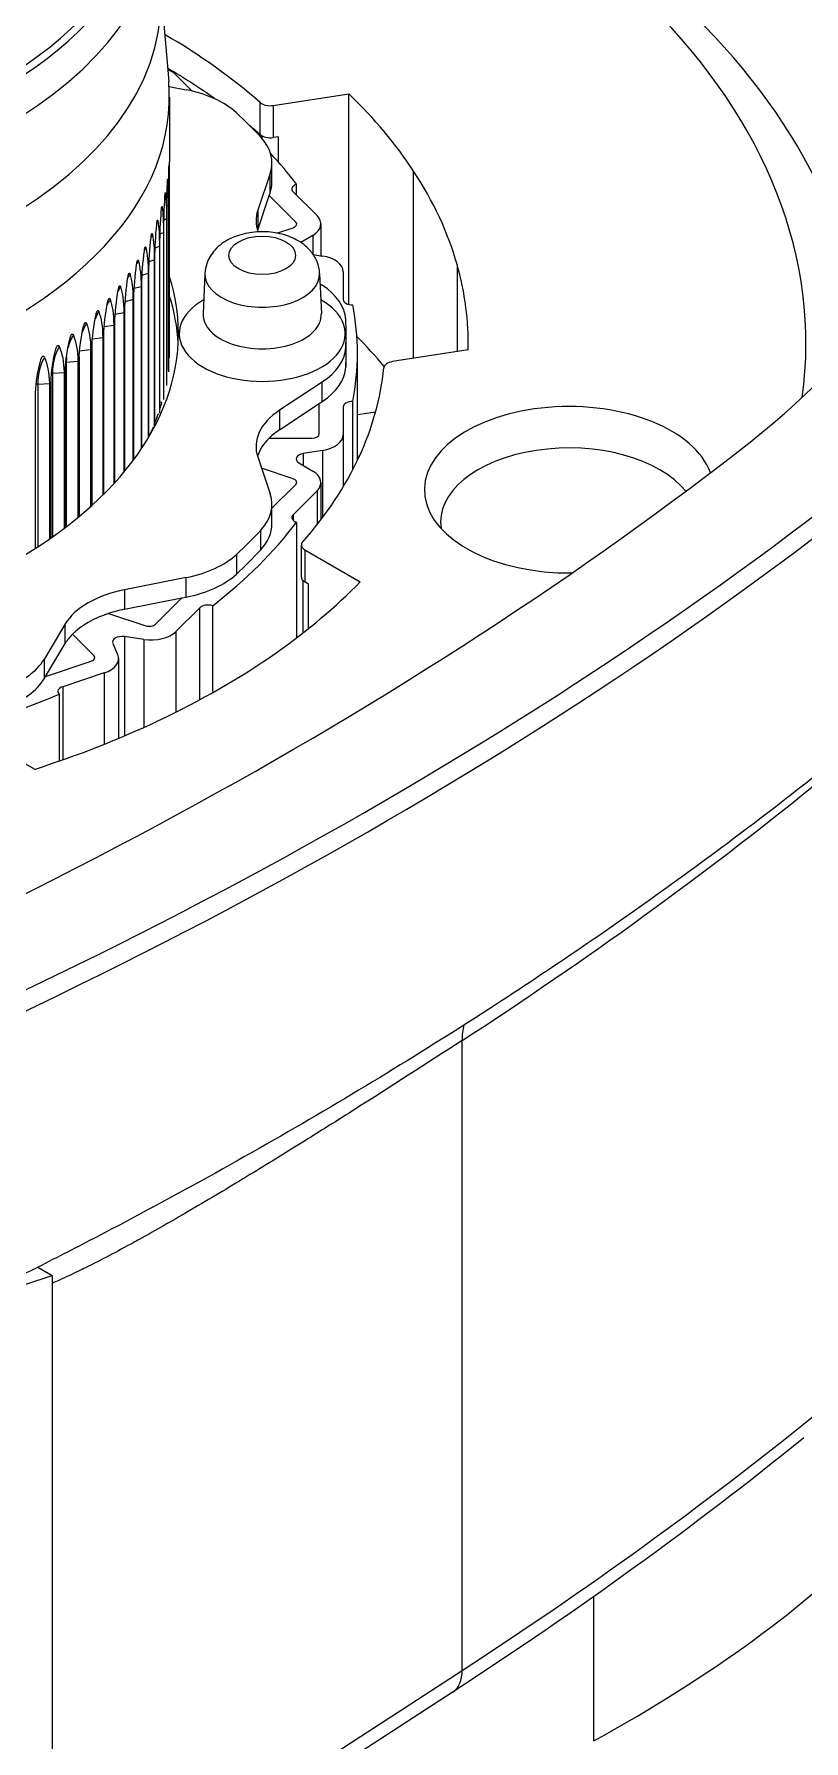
# Model space of a CAD drawing. Header units: millimetres. Extents: x 0 to 7722, y 0 to 5460.
# Drawn here: x 4800.92 to 4816.99, y 3623.41 to 3659.05 of the extents above; entities that cross this region are included whole.
import ezdxf

# ---------------------------------------------------------------- set-up
doc = ezdxf.new("R2010")
doc.units = ezdxf.units.MM
doc.header["$LTSCALE"] = 5
doc.layers.get('0').update_dxf_attribs({"linetype": 'CONTINUOUS'})

# ---------------------------------------------------------------- blocks, each defined once
blk = doc.blocks.new('RWFWFWEWEFWEFWEF')
for p, q in [((293.07, 25.654), (293.228, 23.802)), ((293.376, 23.943), (293.718, 23.603)), ((293.235, 23.701), (293.595, 23.63)), ((295.412, 23.303), (296.991, 23.547)), ((296.991, 19.146), (296.991, 23.547)), ((293.242, 23.477), (293.242, 22.123)), ((295.139, 22.693), (295.139, 23.363)), ((295.412, 23.303), (295.412, 22.633)), ((295.179, 22.609), (295.179, 22.666)), ((295.518, 22.649), (295.412, 22.633)), ((295.518, 22.122), (295.518, 22.649)), ((295.384, 21.692), (295.384, 22.101)), ((295.348, 21.881), (295.088, 21.113)), ((295.348, 21.473), (295.348, 21.881)), ((298.342, 18.02), (298.342, 21.931)), ((293.227, 21.506), (293.241, 21.513)), ((293.241, 18.062), (293.241, 21.545)), ((293.241, 21.513), (293.241, 18.03)), ((295.088, 20.704), (295.329, 21.419)), ((295.329, 21.419), (295.348, 21.473)), ((295.882, 20.868), (295.329, 21.419)), ((295.882, 20.868), (295.329, 21.419)), ((295.825, 21.5), (296.325, 21.002)), ((295.897, 21.429), (295.897, 21.657)), ((293.19, 21.208), (293.222, 21.223)), ((293.222, 21.223), (293.222, 17.741)), ((293.225, 17.773), (293.225, 21.255)), ((295.088, 21.113), (295.088, 20.704)), ((293.127, 17.196), (293.127, 20.678)), ((293.13, 20.913), (293.182, 20.934)), ((293.182, 20.934), (293.182, 17.452)), ((293.187, 17.484), (293.187, 20.966)), ((295.486, 20.637), (295.827, 20.75)), ((295.486, 20.637), (295.827, 20.75)), ((296.405, 20.83), (296.405, 20.163)), ((292.946, 20.33), (293.035, 20.361)), ((293.035, 20.361), (293.035, 16.878)), ((293.045, 16.91), (293.045, 20.392)), ((293.049, 20.62), (293.119, 20.647)), ((293.119, 20.647), (293.119, 17.164)), ((296.237, 20.59), (295.988, 20.441)), ((296.237, 20.59), (296.237, 20.203)), ((292.821, 20.044), (292.928, 20.078)), ((292.928, 20.078), (292.928, 16.595)), ((292.941, 16.626), (292.941, 20.109)), ((296.245, 20.19), (296.437, 20.158)), ((299.248, 19.984), (299.248, 18.16)), ((292.675, 19.761), (292.801, 19.797)), ((292.801, 19.797), (292.801, 16.358)), ((292.816, 16.384), (292.816, 19.828)), ((293.985, 19.794), (293.949, 18.949)), ((296.379, 19.794), (296.415, 18.949)), ((296.872, 19.826), (296.872, 19.251)), ((292.502, 15.91), (292.502, 19.277)), ((292.508, 19.484), (292.652, 19.52)), ((292.652, 19.52), (292.652, 16.123)), ((292.669, 16.149), (292.669, 19.55)), ((296.388, 19.577), (296.434, 19.546)), ((292.112, 18.944), (292.291, 18.979)), ((292.291, 18.979), (292.291, 15.641)), ((292.313, 15.668), (292.313, 19.008)), ((292.32, 19.211), (292.482, 19.247)), ((292.482, 19.247), (292.482, 15.883)), ((291.884, 18.683), (292.08, 18.716)), ((292.08, 18.716), (292.08, 15.4)), ((292.105, 15.427), (292.105, 18.744)), ((296.932, 18.128), (296.932, 18.537)), ((291.369, 18.18), (291.599, 18.206)), ((291.599, 18.206), (291.599, 14.925)), ((291.628, 14.951), (291.628, 18.234)), ((291.636, 18.428), (291.85, 18.458)), ((291.85, 18.458), (291.85, 15.161)), ((291.876, 15.187), (291.876, 18.486)), ((296.924, 18.244), (296.924, 17.836)), ((299.48, 18.196), (297.902, 17.952)), ((291.091, 17.94), (291.33, 17.961)), ((291.091, 17.94), (291.091, 14.503)), ((291.33, 17.961), (291.33, 14.693)), ((291.361, 14.718), (291.361, 17.988)), ((291.362, 18.059), (291.362, 14.719)), ((297.17, 15.893), (297.17, 18.128)), ((290.496, 17.484), (290.737, 17.493)), ((290.496, 17.484), (290.496, 14.084)), ((290.737, 17.493), (290.737, 14.246)), ((290.772, 14.27), (290.772, 17.518)), ((290.802, 17.709), (291.043, 17.723)), ((290.802, 17.709), (290.802, 14.291)), ((291.043, 17.723), (291.043, 14.466)), ((291.075, 14.491), (291.075, 17.749)), ((296.434, 17.527), (295.542, 16.936)), ((296.434, 17.119), (296.434, 17.527)), ((290.451, 14.055), (290.451, 17.294)), ((296.372, 17.077), (296.434, 17.119)), ((297.07, 15.693), (297.07, 17.12)), ((293.084, 17.099), (293.045, 17.105)), ((295.542, 16.528), (296.372, 17.077)), ((295.542, 16.936), (295.542, 16.528)), ((296.372, 16.441), (296.372, 17.077)), ((296.372, 16.441), (296.372, 17.077)), ((296.872, 17.005), (296.872, 16.43)), ((297.17, 16.845), (297.548, 16.903)), ((296.872, 16.43), (296.872, 15.339)), ((295.327, 16.355), (296.222, 16.355)), ((295.327, 16.355), (296.222, 16.355)), ((296.437, 16.098), (296.033, 16.031)), ((296.437, 16.098), (296.437, 14.693)), ((295.088, 15.961), (295.348, 15.192)), ((295.827, 15.506), (295.168, 15.725)), ((295.827, 15.506), (295.168, 15.725)), ((295.945, 15.84), (296.237, 15.666)), ((296.033, 16.031), (296.033, 15.788)), ((297.209, 15.976), (297.17, 15.97)), ((295.384, 14.891), (295.882, 15.388)), ((295.384, 14.891), (295.882, 15.388)), ((296.405, 15.426), (296.405, 14.65)), ((295.384, 14.564), (295.384, 14.972)), ((296.325, 15.254), (295.825, 14.756)), ((296.325, 15.254), (296.325, 14.546)), ((295.825, 14.756), (295.825, 14.64)), ((295.149, 14.021), (295.149, 14.43)), ((295.897, 14.599), (295.897, 12.182)), ((294.641, 13.924), (294.641, 13.515)), ((295.999, 13.452), (295.999, 14.122)), ((296.073, 14.02), (297.228, 13.355)), ((296.073, 14.02), (296.073, 13.35)), ((293.595, 13.444), (292.309, 13.189)), ((292.309, 13.189), (292.309, 12.78)), ((293.595, 13.035), (293.595, 13.444)), ((296.029, 13.383), (296.029, 12.284)), ((296.15, 13.305), (296.073, 13.35)), ((296.15, 12.38), (296.15, 13.305)), ((292.309, 12.78), (293.505, 13.017)), ((292.953, 12.466), (293.505, 13.017)), ((292.953, 12.466), (293.505, 13.017)), ((293.505, 13.017), (293.595, 13.035)), ((294.147, 11.039), (294.147, 12.853)), ((291.973, 12.693), (292.748, 12.435)), ((291.973, 12.693), (292.748, 12.435)), ((293.875, 12.811), (293.376, 12.313)), ((293.875, 10.89), (293.875, 12.811)), ((291.069, 12.475), (290.626, 11.734)), ((291.069, 12.066), (291.069, 12.475)), ((291.668, 11.813), (291.221, 12.26)), ((291.668, 11.813), (291.221, 12.26)), ((292.711, 12.15), (292.303, 12.209)), ((292.303, 12.209), (292.303, 10.136)), ((292.711, 12.15), (292.711, 10.315)), ((293.376, 12.313), (293.376, 10.631)), ((290.657, 11.377), (291.069, 12.066)), ((292.061, 12.069), (292.163, 11.834)), ((290.626, 11.734), (290.626, 11.326)), ((290.657, 11.377), (291.613, 11.695)), ((290.657, 11.377), (291.613, 11.695)), ((291.881, 11.451), (291.016, 11.164)), ((291.881, 11.451), (291.881, 9.961)), ((292.181, 11.751), (292.181, 10.084)), ((290.626, 11.326), (290.657, 11.377)), ((291.016, 11.164), (291.016, 9.637)), ((290.941, 11.008), (290.941, 9.61)), ((290.426, 9.438), (289.27, 10.103)), ((299.354, -9.381), (299.354, 3.773)), ((290.495, -0.961), (290.793, -1.133)), ((288.466, -1.907), (290.793, -1.133)), ((290.793, -1.133), (290.793, -15.039)), ((302.103, -10.853), (302.103, -7.839)), ((290.793, -14.936), (299.354, -9.381)), ((299.167, -9.827), (290.77, -15.276))]:
    blk.add_line(p, q)
for centre, major_axis, ratio, start_param, end_param in [((281.782, 26.066), (29.077, 0), 0.575862, 5.643961, 7.468806), ((281.782, 25.533), (28.701, 0), 0.575862, 5.879065, 7.463481), ((281.782, 19.117), (28.5, 0), 0.575862, 0.182666, 1.177394), ((281.782, 18.708), (28, 0), 0.575862, 0.154431, 1.169971), ((281.782, 18.708), (27.811, 0), 0.575862, 0.138894, 1.167096), ((281.782, 17.662), (25.94, 0), 0.575862, 0.053368, 1.136068), ((281.782, 18.332), (24.75, 0), 0.575862, 6.204046, 7.396808), ((281.782, 28.133), (11.137, 0), 0.575862, 2.946285, 6.478493), ((281.782, 28.27), (11.076, 0), 0.575862, 2.976405, 6.448373), ((281.782, 28.969), (10.925, 0), 0.575862, 3.141593, 6.283185), ((281.782, 27.434), (11.287, 0), 0.575862, 3.141593, 6.283185), ((281.782, 25.494), (11.287, 0), 0.575862, 3.141593, 6.283185), ((281.782, 18.332), (-15.96, 0), 0.575862, 3.720848, 3.920202), ((281.782, 17.662), (-15.96, 0), 0.575862, 3.821341, 3.914795), ((292.857, 23.771), (-0.6, 0), 0.575862, 3.665191, 4.088901), ((281.782, 23.477), (11.46, 0), 0.575862, 3.092318, 6.33246), ((292.944, 22.541), (-2, 0), 0.575862, 3.698713, 4.380776), ((281.782, 18.332), (17.7, 0), 0.575862, 0.360831, 0.53701), ((295.348, 23.442), (0.25, 0), 0.575862, 3.720848, 4.974188), ((281.782, 18.537), (-15.15, 0), 0.575862, 3.63167, 3.698713), ((281.782, 17.662), (-15.96, 0), 0.575862, 3.720848, 3.744791), ((295.348, 22.772), (-0.25, 0), 0.575862, 0.579256, 1.832596), ((293.384, 22.101), (2, 0), 0.575862, 6.091199, 6.773263), ((281.782, 18.128), (15.388, 0), 0.575862, 0.409623, 0.490868), ((294.747, 21.059), (-1.703, 0.232), 0.815045, 5.934311, 5.942891), ((294.776, 21.387), (-1.715, 0.102), 0.817066, 5.87245, 5.875819), ((281.782, 18.332), (17.7, 0), 0.575862, 0.162768, 0.360831), ((294.692, 20.732), (-1.681, 0.358), 0.811451, 5.995127, 6.009711), ((293.384, 21.692), (2, 0), 0.575862, 6.091199, 6.283185), ((295.999, 21.558), (-0.2, 0), 0.575862, 5.24767, 6.806784), ((294.613, 20.406), (-1.65, 0.48), 0.80629, 6.054375, 6.07581), ((297.051, 20.893), (-2, 0), 0.575862, 6.091199, 6.484746), ((294.508, 20.082), (-1.611, 0.597), 0.799574, 6.111604, 6.140798), ((297.051, 20.484), (-2, 0), 0.575862, 6.091199, 6.104779), ((295.752, 20.825), (0.15, 0), 0.575862, 5.235988, 6.806784), ((295.752, 20.825), (0.15, 0), 0.575862, 5.235988, 6.806784), ((295.805, 20.83), (0.6, 0), 0.575862, 5.51524, 6.806784), ((294.226, 19.445), (-1.516, 0.809), 0.781526, 6.21865, 6.266343), ((294.38, 19.762), (-1.566, 0.706), 0.791314, 6.166452, 6.204377), ((294.049, 19.132), (-1.462, 0.903), 0.77023, 6.268018, 6.326602), ((296.272, 19.826), (0.6, 0), 0.575862, 0, 1.291544), ((281.782, 18.332), (17.7, 0), 0.575862, 6.269774, 6.445953), ((281.782, 18.537), (11.65, 0), 0.575862, 4.816075, 6.464305), ((293.848, 18.825), (-1.404, 0.99), 0.757447, 0.031272, 0.102445), ((295.182, 19.777), (1.197, 0), 0.575862, 3.116993, 6.307785), ((293.377, 18.225), (-1.283, 1.143), 0.727523, 0.115305, 0.220269), ((293.624, 18.522), (-1.344, 1.07), 0.743202, 0.074754, 0.161006), ((281.782, 18.128), (11.65, 0), 0.575862, 0.03047, 0.18112), ((294.925, 18.791), (2, 0), 0.575862, 0.033521, 0.715585), ((297.072, 19.251), (-0.2, 0), 0.575862, 0, 1.559114), ((293.108, 17.935), (-1.222, 1.208), 0.710439, 0.152997, 0.282487), ((295.182, 18.537), (1.733, 0), 0.575862, 2.351957, 7.072821), ((295.182, 18.931), (-1.233, 0), 0.575862, 6.258585, 9.449378), ((281.782, 18.128), (15.387, 0), 0.575862, 6.16921, 6.397161), ((292.816, 17.653), (-1.16, 1.268), 0.691984, 0.187932, 0.353034), ((281.782, 18.537), (15.15, 0), 0.575862, 6.249664, 6.316706), ((292.171, 17.11), (-1.038, 1.369), 0.651104, 0.250034, 0.709446), ((292.504, 17.377), (-1.099, 1.321), 0.672193, 0.220233, 0.45628), ((294.925, 18.283), (2, 0), 0.575862, 5.5676, 6.249664), ((281.782, 13.427), (-17.7, 0), 0.575862, 3.590732, 3.659861), ((291.817, 16.852), (-0.979, 1.412), 0.628759, 0.277477, 0.736889), ((291.103, 17.895), (0.08, 0), 0.575862, 1.720132, 1.809842), ((292.504, 17.377), (1.099, -1.321), 0.672193, 3.751236, 3.821238), ((294.925, 17.874), (2, 0), 0.575862, 5.5676, 6.249664), ((281.782, 18.128), (15.15, 0), 0.575862, 6.249664, 6.283185), ((297.967, 17.813), (-0.25, 0), 0.575862, 4.974188, 6.227528), ((290.501, 17.438), (0.08, 0), 0.575862, 1.632255, 2.103993), ((290.811, 17.663), (0.08, 0), 0.575862, 1.676193, 1.951863), ((281.782, 18.332), (15.96, 0), 0.575862, 5.815244, 6.227528), ((297.072, 17.005), (-0.2, 0), 0.575862, 4.724072, 6.283185), ((301.584, 15.277), (3.018, 0), 0.575862, 0.20554, 4.733894), ((281.782, 18.128), (11.442, 0), 0.575862, 6.060205, 6.09127), ((281.782, 18.128), (11.443, 0), 0.575862, 6.105833, 6.126451), ((297.051, 16.181), (-2, 0), 0.575862, 5.5676, 6.475172), ((281.782, 18.128), (11.443, 0), 0.575862, 6.016071, 6.047332), ((297.051, 15.772), (2, 0), 0.575862, 2.426008, 2.610692), ((296.222, 16.441), (0.15, 0), 0.575862, 4.712389, 6.283185), ((296.222, 16.441), (0.15, 0), 0.575862, 4.712389, 6.283185), ((296.272, 16.43), (0.6, 0), 0.575862, 4.991642, 6.283185), ((224.295, 50.674), (100.707, 0), 0.575862, 5.2818, 5.643961), ((297.051, 15.772), (-2, 0), 0.575862, 5.752285, 6.104779), ((301.584, 14.607), (-2.678, 0), 0.575862, 3.56749, 6.376226), ((296.088, 15.92), (-0.2, 0), 0.575862, 4.991642, 7.05113), ((295.752, 15.431), (0.15, 0), 0.575862, 5.759587, 7.330383), ((295.752, 15.431), (0.15, 0), 0.575862, 5.759587, 7.330383), ((295.805, 15.426), (0.6, 0), 0.575862, 5.759587, 7.05113), ((224.295, 50.674), (103.373, 0), 0.575862, 5.2818, 5.643961), ((293.384, 14.972), (2, 0), 0.575862, 5.793108, 6.475172), ((224.295, 50.298), (-103.459, 0), 0.575862, 2.140208, 2.502368), ((295.999, 14.698), (-0.2, 0), 0.575862, 5.759587, 7.3187), ((281.782, 18.128), (-15.388, 0), 0.575862, 2.504019, 2.731969), ((281.782, 18.537), (15.15, 0), 0.575862, 5.726065, 5.793108), ((293.384, 14.564), (2, 0), 0.575862, 5.793108, 6.283185), ((292.944, 14.533), (2, 0), 0.575862, 5.044002, 5.726065), ((281.782, 18.128), (15.15, 0), 0.575862, 5.726065, 5.793108), ((296.249, 14.122), (-0.25, 0), 0.575862, 5.815244, 7.068583), ((292.96, 12.1), (-2, 0), 0.575862, 5.044002, 5.951573), ((292.944, 14.124), (-2, 0), 0.575862, 1.902409, 2.584473), ((281.782, 18.332), (-17.7, 0), 0.575862, 2.455226, 2.631405), ((296.249, 13.452), (-0.25, 0), 0.575862, 0, 0.785398), ((294.049, 12.753), (-0.2, 0), 0.575862, 4.200473, 5.759587), ((292.96, 11.691), (2, 0), 0.575862, 2.087093, 2.625296), ((292.96, 11.691), (2, 0), 0.575862, 1.902409, 2.087093), ((292.96, 11.691), (-2, 0), 0.575862, 5.766888, 5.951573), ((292.255, 12.097), (-0.2, 0), 0.575862, 4.468043, 6.527531), ((292.857, 12.485), (0.6, 0), 0.575862, 4.468043, 5.759587), ((292.823, 12.51), (-0.15, 0), 0.575862, 1.047198, 2.617994), ((292.823, 12.51), (0.15, 0), 0.575862, 4.18879, 5.759587), ((291.538, 11.77), (0.15, 0), 0.575862, 5.235988, 6.806784), ((291.538, 11.77), (0.15, 0), 0.575862, 5.235988, 6.806784), ((291.581, 11.751), (0.6, 0), 0.575862, 5.235988, 6.527531), ((281.782, 18.332), (-17.7, 0), 0.575862, 2.257163, 2.455226), ((288.735, 12.109), (2, 0), 0.575862, 5.269509, 5.951573), ((288.735, 11.701), (2, 0), 0.575862, 5.269509, 5.951573), ((291.116, 11.064), (-0.2, 0), 0.575862, 5.235988, 6.795101), ((281.782, 18.128), (-15.387, 0), 0.575862, 1.98042, 2.20837), ((281.782, 18.332), (17.7, 0), 0.575862, 5.222576, 5.398755), ((224.244, 44.032), (-102.674, -2.401), 0.591086, 2.377446, 2.488674), ((300.451, 3.184), (-0.817, 1.258), 0.582577, 0.463979, 0.75598), ((224.295, 44.952), (103.63, 0), 0.575862, 5.380161, 5.405338), ((224.295, 30.85), (-102.621, -2.363), 0.590648, 2.377502, 2.488768), ((281.782, -7.595), (28.177, 5.911), 0.343415, 5.443329, 5.822768), ((298.622, -8.988), (0.544, -0.839), 0.582646, 0, 0.756038)]:
    blk.add_ellipse(centre, major_axis=major_axis, ratio=ratio, start_param=start_param, end_param=end_param)
blk.add_ellipse((295.182, 20.172), major_axis=(0.697, 0), ratio=0.575862)
for points in [[(293.241, 21.545), (293.241, 21.733), (293.242, 21.926), (293.242, 22.123)], [(293.211, 21.751), (293.218, 21.618), (293.222, 21.456), (293.222, 21.223)], [(293.225, 21.255), (293.225, 21.488), (293.229, 21.728), (293.233, 21.974)], [(293.237, 22.041), (293.24, 21.907), (293.241, 21.746), (293.241, 21.513)], [(293.127, 20.678), (293.127, 20.911), (293.137, 21.151), (293.149, 21.396)], [(293.164, 21.463), (293.175, 21.329), (293.182, 21.167), (293.182, 20.934)], [(293.187, 20.966), (293.187, 21.199), (293.194, 21.439), (293.202, 21.684)], [(293.045, 20.392), (293.045, 20.625), (293.058, 20.865), (293.074, 21.109)], [(293.094, 21.175), (293.109, 21.041), (293.119, 20.879), (293.119, 20.647)], [(292.941, 20.109), (292.941, 20.341), (292.957, 20.581), (292.978, 20.825)], [(293.002, 20.89), (293.022, 20.756), (293.035, 20.593), (293.035, 20.361)], [(292.754, 20.328), (292.782, 20.193), (292.801, 20.029), (292.801, 19.797)], [(292.816, 19.828), (292.816, 20.06), (292.835, 20.299), (292.86, 20.543)], [(292.889, 20.608), (292.913, 20.473), (292.928, 20.31), (292.928, 20.078)], [(292.502, 19.277), (292.502, 19.509), (292.526, 19.748), (292.559, 19.99)], [(292.598, 20.053), (292.63, 19.916), (292.652, 19.752), (292.652, 19.52)], [(292.669, 19.55), (292.669, 19.783), (292.691, 20.022), (292.72, 20.264)], [(292.313, 19.008), (292.313, 19.241), (292.34, 19.478), (292.378, 19.719)], [(292.421, 19.781), (292.458, 19.644), (292.482, 19.48), (292.482, 19.247)], [(292.007, 19.253), (292.05, 19.114), (292.08, 18.948), (292.08, 18.716)], [(292.105, 18.744), (292.105, 18.977), (292.135, 19.213), (292.176, 19.454)], [(292.224, 19.515), (292.264, 19.376), (292.291, 19.211), (292.291, 18.979)], [(291.628, 18.234), (291.628, 18.466), (291.663, 18.701), (291.712, 18.939)], [(291.769, 18.997), (291.817, 18.857), (291.85, 18.69), (291.85, 18.458)], [(291.876, 18.486), (291.876, 18.718), (291.909, 18.954), (291.953, 19.193)], [(291.361, 17.988), (291.361, 18.22), (291.399, 18.454), (291.451, 18.691)], [(291.513, 18.748), (291.564, 18.606), (291.599, 18.439), (291.599, 18.206)], [(290.772, 17.518), (290.772, 17.75), (290.814, 17.982), (290.874, 18.216)], [(290.944, 18.269), (291.002, 18.125), (291.043, 17.956), (291.043, 17.723)], [(291.075, 17.749), (291.075, 17.982), (291.116, 18.215), (291.171, 18.45)], [(291.238, 18.505), (291.292, 18.362), (291.33, 18.194), (291.33, 17.961)], [(290.451, 17.294), (290.451, 17.527), (290.496, 17.758), (290.558, 17.99)], [(290.633, 18.042), (290.695, 17.895), (290.737, 17.725), (290.737, 17.493)], [(306.488, -4.525), (304.212, -6.369), (301.764, -8.141), (299.167, -9.827)]]:
    blk.add_open_spline(points, degree=3)
for points, knots in [([(293.202, 21.684), (293.203, 21.693), (293.203, 21.701), (293.204, 21.721), (293.204, 21.732), (293.205, 21.746), (293.206, 21.75), (293.206, 21.758), (293.207, 21.761), (293.207, 21.763), (293.207, 21.766), (293.208, 21.768), (293.209, 21.77), (293.209, 21.771), (293.21, 21.769), (293.21, 21.766), (293.211, 21.759), (293.211, 21.755), (293.211, 21.751)], [0.05751369, 0.05751369, 0.05751369, 0.05751369, 0.05920225, 0.05920225, 0.0620522, 0.0620522, 0.06345724, 0.06345724, 0.0647649, 0.0647649, 0.0647649, 0.06626207, 0.06626207, 0.06811058, 0.06811058, 0.07108386, 0.07108386, 0.07319434, 0.07319434, 0.07319434, 0.07319434]), ([(293.233, 21.974), (293.233, 21.982), (293.233, 21.991), (293.234, 22.011), (293.234, 22.022), (293.235, 22.035), (293.235, 22.04), (293.235, 22.047), (293.235, 22.05), (293.235, 22.053), (293.235, 22.055), (293.236, 22.057), (293.236, 22.06), (293.236, 22.06), (293.237, 22.059), (293.237, 22.055), (293.237, 22.049), (293.237, 22.045), (293.237, 22.041)], [0.05751369, 0.05751369, 0.05751369, 0.05751369, 0.05920225, 0.05920225, 0.0620522, 0.0620522, 0.06345724, 0.06345724, 0.0647649, 0.0647649, 0.0647649, 0.06626207, 0.06626207, 0.06811058, 0.06811058, 0.07108386, 0.07108386, 0.07319434, 0.07319434, 0.07319434, 0.07319434]), ([(293.149, 21.396), (293.15, 21.405), (293.15, 21.413), (293.152, 21.433), (293.153, 21.444), (293.154, 21.458), (293.154, 21.462), (293.156, 21.469), (293.156, 21.472), (293.157, 21.475), (293.157, 21.477), (293.158, 21.479), (293.159, 21.482), (293.16, 21.482), (293.161, 21.48), (293.162, 21.477), (293.163, 21.47), (293.163, 21.467), (293.164, 21.463)], [0.05751369, 0.05751369, 0.05751369, 0.05751369, 0.05920225, 0.05920225, 0.0620522, 0.0620522, 0.06345724, 0.06345724, 0.0647649, 0.0647649, 0.0647649, 0.06626207, 0.06626207, 0.06811058, 0.06811058, 0.07108386, 0.07108386, 0.07319434, 0.07319434, 0.07319434, 0.07319434]), ([(293.074, 21.109), (293.075, 21.118), (293.076, 21.126), (293.078, 21.146), (293.079, 21.157), (293.081, 21.171), (293.081, 21.175), (293.083, 21.182), (293.084, 21.185), (293.084, 21.188), (293.085, 21.19), (293.086, 21.192), (293.088, 21.195), (293.088, 21.195), (293.09, 21.193), (293.091, 21.19), (293.093, 21.183), (293.093, 21.18), (293.094, 21.175)], [0.05751369, 0.05751369, 0.05751369, 0.05751369, 0.05920225, 0.05920225, 0.0620522, 0.0620522, 0.06345724, 0.06345724, 0.0647649, 0.0647649, 0.0647649, 0.06626207, 0.06626207, 0.06811058, 0.06811058, 0.07108386, 0.07108386, 0.07319434, 0.07319434, 0.07319434, 0.07319434]), ([(292.978, 20.825), (292.979, 20.833), (292.979, 20.841), (292.982, 20.862), (292.983, 20.873), (292.986, 20.886), (292.987, 20.89), (292.988, 20.897), (292.989, 20.9), (292.99, 20.903), (292.991, 20.906), (292.992, 20.908), (292.994, 20.91), (292.995, 20.91), (292.998, 20.908), (292.999, 20.905), (293.001, 20.898), (293.001, 20.895), (293.002, 20.89)], [0.05751369, 0.05751369, 0.05751369, 0.05751369, 0.05920225, 0.05920225, 0.0620522, 0.0620522, 0.06345724, 0.06345724, 0.0647649, 0.0647649, 0.0647649, 0.06626207, 0.06626207, 0.06811058, 0.06811058, 0.07108386, 0.07108386, 0.07319434, 0.07319434, 0.07319434, 0.07319434]), ([(292.72, 20.264), (292.721, 20.273), (292.722, 20.281), (292.725, 20.301), (292.727, 20.312), (292.731, 20.325), (292.732, 20.329), (292.735, 20.336), (292.736, 20.339), (292.737, 20.342), (292.739, 20.344), (292.74, 20.346), (292.743, 20.349), (292.745, 20.349), (292.748, 20.347), (292.75, 20.343), (292.752, 20.336), (292.753, 20.333), (292.754, 20.328)], [0.05751369, 0.05751369, 0.05751369, 0.05751369, 0.05920225, 0.05920225, 0.0620522, 0.0620522, 0.06345724, 0.06345724, 0.0647649, 0.0647649, 0.0647649, 0.06626207, 0.06626207, 0.06811058, 0.06811058, 0.07108386, 0.07108386, 0.07319434, 0.07319434, 0.07319434, 0.07319434]), ([(292.86, 20.543), (292.86, 20.551), (292.861, 20.56), (292.864, 20.58), (292.866, 20.591), (292.869, 20.604), (292.87, 20.608), (292.872, 20.615), (292.873, 20.618), (292.874, 20.621), (292.876, 20.623), (292.877, 20.625), (292.879, 20.628), (292.881, 20.628), (292.884, 20.626), (292.885, 20.623), (292.887, 20.616), (292.888, 20.612), (292.889, 20.608)], [0.05751369, 0.05751369, 0.05751369, 0.05751369, 0.05920225, 0.05920225, 0.0620522, 0.0620522, 0.06345724, 0.06345724, 0.0647649, 0.0647649, 0.0647649, 0.06626207, 0.06626207, 0.06811058, 0.06811058, 0.07108386, 0.07108386, 0.07319434, 0.07319434, 0.07319434, 0.07319434]), ([(296.379, 19.794), (296.375, 19.88), (296.356, 19.964), (296.292, 20.123), (296.246, 20.196), (296.127, 20.338), (296.051, 20.401), (295.868, 20.518), (295.758, 20.565), (295.52, 20.636), (295.39, 20.657), (295.132, 20.669), (295.002, 20.66), (294.749, 20.613), (294.625, 20.574), (294.393, 20.46), (294.284, 20.386), (294.12, 20.203), (294.059, 20.107), (294.001, 19.931), (293.988, 19.863), (293.985, 19.794)], [5.522387, 5.522387, 5.522387, 5.522387, 5.724635, 5.724635, 5.947911, 5.947911, 6.228734, 6.228734, 6.592169, 6.592169, 6.989175, 6.989175, 7.381429, 7.381429, 7.776819, 7.776819, 8.16244, 8.16244, 8.451735, 8.451735, 8.61478, 8.61478, 8.61478, 8.61478]), ([(292.559, 19.99), (292.56, 19.998), (292.562, 20.006), (292.565, 20.026), (292.568, 20.037), (292.572, 20.05), (292.573, 20.054), (292.576, 20.061), (292.577, 20.064), (292.579, 20.066), (292.58, 20.069), (292.582, 20.071), (292.586, 20.073), (292.587, 20.073), (292.591, 20.071), (292.593, 20.068), (292.596, 20.061), (292.597, 20.057), (292.598, 20.053)], [0.05751369, 0.05751369, 0.05751369, 0.05751369, 0.05920225, 0.05920225, 0.0620522, 0.0620522, 0.06345724, 0.06345724, 0.0647649, 0.0647649, 0.0647649, 0.06626207, 0.06626207, 0.06811058, 0.06811058, 0.07108386, 0.07108386, 0.07319434, 0.07319434, 0.07319434, 0.07319434]), ([(292.378, 19.719), (292.379, 19.728), (292.38, 19.736), (292.384, 19.756), (292.387, 19.766), (292.392, 19.779), (292.393, 19.783), (292.396, 19.79), (292.398, 19.793), (292.4, 19.796), (292.401, 19.798), (292.403, 19.8), (292.407, 19.802), (292.409, 19.802), (292.414, 19.8), (292.416, 19.796), (292.419, 19.789), (292.42, 19.786), (292.421, 19.781)], [0.05751369, 0.05751369, 0.05751369, 0.05751369, 0.05920225, 0.05920225, 0.0620522, 0.0620522, 0.06345724, 0.06345724, 0.0647649, 0.0647649, 0.0647649, 0.06626207, 0.06626207, 0.06811058, 0.06811058, 0.07108386, 0.07108386, 0.07319434, 0.07319434, 0.07319434, 0.07319434]), ([(291.953, 19.193), (291.955, 19.202), (291.957, 19.21), (291.962, 19.229), (291.965, 19.24), (291.97, 19.253), (291.972, 19.257), (291.976, 19.263), (291.978, 19.266), (291.98, 19.268), (291.982, 19.271), (291.985, 19.273), (291.989, 19.275), (291.992, 19.275), (291.997, 19.272), (292, 19.269), (292.004, 19.261), (292.005, 19.257), (292.007, 19.253)], [0.05751369, 0.05751369, 0.05751369, 0.05751369, 0.05920225, 0.05920225, 0.0620522, 0.0620522, 0.06345724, 0.06345724, 0.0647649, 0.0647649, 0.0647649, 0.06626207, 0.06626207, 0.06811058, 0.06811058, 0.07108386, 0.07108386, 0.07319434, 0.07319434, 0.07319434, 0.07319434]), ([(292.176, 19.454), (292.177, 19.462), (292.179, 19.47), (292.183, 19.49), (292.186, 19.5), (292.191, 19.513), (292.193, 19.517), (292.196, 19.524), (292.198, 19.527), (292.2, 19.529), (292.202, 19.532), (292.204, 19.534), (292.208, 19.536), (292.21, 19.536), (292.215, 19.533), (292.218, 19.53), (292.221, 19.523), (292.223, 19.519), (292.224, 19.515)], [0.05751369, 0.05751369, 0.05751369, 0.05751369, 0.05920225, 0.05920225, 0.0620522, 0.0620522, 0.06345724, 0.06345724, 0.0647649, 0.0647649, 0.0647649, 0.06626207, 0.06626207, 0.06811058, 0.06811058, 0.07108386, 0.07108386, 0.07319434, 0.07319434, 0.07319434, 0.07319434]), ([(291.712, 18.939), (291.713, 18.947), (291.715, 18.955), (291.721, 18.975), (291.724, 18.985), (291.73, 18.998), (291.732, 19.002), (291.736, 19.008), (291.738, 19.011), (291.741, 19.013), (291.743, 19.016), (291.746, 19.018), (291.751, 19.019), (291.753, 19.019), (291.759, 19.017), (291.762, 19.013), (291.766, 19.006), (291.768, 19.002), (291.769, 18.997)], [0.05751369, 0.05751369, 0.05751369, 0.05751369, 0.05920225, 0.05920225, 0.0620522, 0.0620522, 0.06345724, 0.06345724, 0.0647649, 0.0647649, 0.0647649, 0.06626207, 0.06626207, 0.06811058, 0.06811058, 0.07108386, 0.07108386, 0.07319434, 0.07319434, 0.07319434, 0.07319434]), ([(291.451, 18.691), (291.453, 18.699), (291.455, 18.707), (291.46, 18.727), (291.464, 18.737), (291.471, 18.749), (291.473, 18.753), (291.477, 18.76), (291.48, 18.763), (291.482, 18.765), (291.485, 18.767), (291.487, 18.769), (291.493, 18.77), (291.495, 18.77), (291.502, 18.767), (291.505, 18.764), (291.51, 18.756), (291.511, 18.752), (291.513, 18.748)], [0.05751369, 0.05751369, 0.05751369, 0.05751369, 0.05920225, 0.05920225, 0.0620522, 0.0620522, 0.06345724, 0.06345724, 0.0647649, 0.0647649, 0.0647649, 0.06626207, 0.06626207, 0.06811058, 0.06811058, 0.07108386, 0.07108386, 0.07319434, 0.07319434, 0.07319434, 0.07319434]), ([(290.874, 18.216), (290.876, 18.224), (290.878, 18.232), (290.884, 18.251), (290.889, 18.261), (290.896, 18.273), (290.899, 18.277), (290.904, 18.283), (290.906, 18.286), (290.909, 18.288), (290.912, 18.29), (290.915, 18.292), (290.921, 18.293), (290.924, 18.293), (290.931, 18.29), (290.935, 18.286), (290.94, 18.278), (290.942, 18.274), (290.944, 18.269)], [0.05751369, 0.05751369, 0.05751369, 0.05751369, 0.05920225, 0.05920225, 0.0620522, 0.0620522, 0.06345724, 0.06345724, 0.0647649, 0.0647649, 0.0647649, 0.06626207, 0.06626207, 0.06811058, 0.06811058, 0.07108386, 0.07108386, 0.07319434, 0.07319434, 0.07319434, 0.07319434]), ([(291.171, 18.45), (291.173, 18.458), (291.175, 18.466), (291.182, 18.485), (291.186, 18.495), (291.192, 18.508), (291.195, 18.512), (291.2, 18.518), (291.202, 18.521), (291.205, 18.523), (291.207, 18.525), (291.21, 18.527), (291.216, 18.528), (291.219, 18.528), (291.226, 18.525), (291.229, 18.521), (291.234, 18.513), (291.236, 18.51), (291.238, 18.505)], [0.05751369, 0.05751369, 0.05751369, 0.05751369, 0.05920225, 0.05920225, 0.0620522, 0.0620522, 0.06345724, 0.06345724, 0.0647649, 0.0647649, 0.0647649, 0.06626207, 0.06626207, 0.06811058, 0.06811058, 0.07108386, 0.07108386, 0.07319434, 0.07319434, 0.07319434, 0.07319434]), ([(290.558, 17.99), (290.561, 17.998), (290.563, 18.006), (290.57, 18.025), (290.575, 18.035), (290.582, 18.047), (290.585, 18.05), (290.59, 18.057), (290.593, 18.059), (290.596, 18.061), (290.599, 18.063), (290.602, 18.065), (290.609, 18.066), (290.612, 18.065), (290.619, 18.062), (290.623, 18.058), (290.629, 18.05), (290.631, 18.046), (290.633, 18.042)], [0.05751369, 0.05751369, 0.05751369, 0.05751369, 0.05920225, 0.05920225, 0.0620522, 0.0620522, 0.06345724, 0.06345724, 0.0647649, 0.0647649, 0.0647649, 0.06626207, 0.06626207, 0.06811058, 0.06811058, 0.07108386, 0.07108386, 0.07319434, 0.07319434, 0.07319434, 0.07319434]), ([(307.429, 9.866), (306.283, 8.937), (305.094, 8.026), (302.634, 6.244), (301.363, 5.372), (300.053, 4.522)], [-1.153427, -1.153427, -1.153427, -1.153427, -0.576716, -0.576716, 0, 0, 0, 0]), ([(300.053, 4.522), (298.558, 3.551), (297.012, 2.607), (294.614, 1.232), (293.798, 0.778), (292.561, 0.111), (292.148, -0.108), (291.322, -0.539), (290.91, -0.751), (290.495, -0.961)], [-1.316016, -1.316016, -1.316016, -1.316016, -0.658007, -0.658007, -0.326426, -0.326426, -0.161997, -0.161997, 0, 0, 0, 0]), ([(299.354, 3.773), (298.605, 3.287), (297.856, 2.806), (297.107, 2.331), (297.093, 2.322), (297.079, 2.314), (297.065, 2.305), (296.684, 2.063), (296.302, 1.823), (295.921, 1.586), (295.567, 1.366), (295.213, 1.147), (294.859, 0.932), (294.832, 0.915), (294.804, 0.899), (294.776, 0.882), (294.395, 0.65), (294.014, 0.422), (293.632, 0.2), (293.292, 0.001), (292.952, -0.193), (292.613, -0.381), (292.571, -0.404), (292.53, -0.426), (292.489, -0.449), (292.156, -0.631), (291.824, -0.807), (291.492, -0.972), (291.444, -0.996), (291.396, -1.019), (291.348, -1.042), (291.21, -1.109), (291.072, -1.174), (290.934, -1.236), (290.887, -1.257), (290.84, -1.278), (290.793, -1.298)], [0, 0, 0, 0, 0.25, 0.25, 0.25, 0.2546048, 0.2546048, 0.2546048, 0.3819067, 0.3819067, 0.3819067, 0.5, 0.5, 0.5, 0.5092105, 0.5092105, 0.5092105, 0.6365135, 0.6365135, 0.6365135, 0.75, 0.75, 0.75, 0.7638167, 0.7638167, 0.7638167, 0.875, 0.875, 0.875, 0.8911189, 0.8911189, 0.8911189, 0.9375, 0.9375, 0.9375, 0.9534291, 0.9534291, 0.9534291, 0.9534291])]:
    blk.add_open_spline(points, degree=3, knots=knots)

msp = doc.modelspace()

# ---------------------------------------------------------------- block references
msp.add_blockref('RWFWFWEWEFWEFWEF', (4510.5, 3634.26))

doc.saveas('drawing.dxf')
